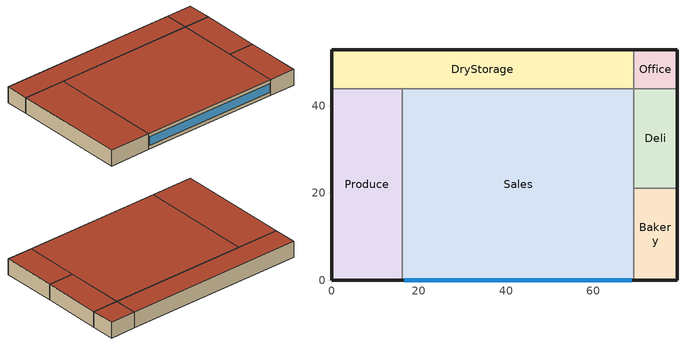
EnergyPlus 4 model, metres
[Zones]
Bakery
 floor ground (GROUND_FLOOR): 79.19,21.12 79.19,0 69.29,0 69.29,21.12 z0
 wall outside (EXT_WALL): 69.29,0 79.19,0 79.19,21.12 z0:6.1
 wall to Sales (ADJ_WALL): 69.29,21.12 69.29,0 z0:6.1
 wall to Deli (ADJ_WALL): 79.19,21.12 69.29,21.12 z0:6.1
 roof outside (EXT_ROOF): 69.29,21.12 69.29,0 79.19,0 79.19,21.12 z6.1
Deli
 floor ground (GROUND_FLOOR): 79.19,43.82 79.19,21.12 69.29,21.12 69.29,43.82 z0
 wall outside (EXT_WALL): 79.19,21.12 79.19,43.82 z0:6.1
 wall to Bakery (ADJ_WALL): 69.29,21.12 79.19,21.12 z0:6.1
 wall to Sales (ADJ_WALL): 69.29,43.82 69.29,21.12 z0:6.1
 wall to Office (ADJ_WALL): 79.19,43.82 69.29,43.82 z0:6.1
 roof outside (EXT_ROOF): 69.29,43.82 69.29,21.12 79.19,21.12 79.19,43.82 z6.1
Sales
 floor ground (GROUND_FLOOR): 69.29,43.82 69.29,0 16.23,0 16.23,43.82 z0
 wall outside (EXT_WALL): 16.23,0 69.29,0 z0:6.1
 wall to Bakery (ADJ_WALL): 69.29,0 69.29,21.12 z0:6.1
 wall to Deli (ADJ_WALL): 69.29,21.12 69.29,43.82 z0:6.1
 wall to DryStorage (ADJ_WALL): 69.29,43.82 16.23,43.82 z0:6.1
 wall to Produce (ADJ_WALL): 16.23,43.82 16.23,0 z0:6.1
 window (EXT_WINDOW1): 16.72,0 68.81,0 z1.37:4.73
 roof outside (EXT_ROOF): 16.23,43.82 16.23,0 69.29,0 69.29,43.82 z6.1
Office
 floor ground (GROUND_FLOOR): 79.19,52.79 79.19,43.82 69.29,43.82 69.29,52.79 z0
 wall outside (EXT_WALL): 79.19,43.82 79.19,52.79 69.29,52.79 z0:6.1
 wall to DryStorage (ADJ_WALL): 69.29,52.79 69.29,43.82 z0:6.1
 wall to Deli (ADJ_WALL): 69.29,43.82 79.19,43.82 z0:6.1
 roof outside (EXT_ROOF): 69.29,52.79 69.29,43.82 79.19,43.82 79.19,52.79 z6.1
Produce
 floor ground (GROUND_FLOOR): 16.23,43.82 16.23,0 0,0 0,43.82 z0
 wall outside (EXT_WALL): 0,43.82 0,0 16.23,0 z0:6.1
 wall to DryStorage (ADJ_WALL): 16.23,43.82 0,43.82 z0:6.1
 wall to Sales (ADJ_WALL): 16.23,0 16.23,43.82 z0:6.1
 roof outside (EXT_ROOF): 0,43.82 0,0 16.23,0 16.23,43.82 z6.1
DryStorage
 floor ground (GROUND_FLOOR): 69.29,52.79 69.29,43.82 0,43.82 0,52.79 z0
 wall outside (EXT_WALL): 69.29,52.79 0,52.79 0,43.82 z0:6.1
 wall to Office (ADJ_WALL): 69.29,43.82 69.29,52.79 z0:6.1
 wall to Produce (ADJ_WALL): 0,43.82 16.23,43.82 z0:6.1
 wall to Sales (ADJ_WALL): 16.23,43.82 69.29,43.82 z0:6.1
 roof outside (EXT_ROOF): 0,52.79 0,43.82 69.29,43.82 69.29,52.79 z6.1
[Building]
TRNSYS17: North Axis {deg}=0; Terrain=City; Loads Convergence Tolerance Value=0; Temperature Convergence Tolerance Value {deltaC}=0; Solar Distribution=FullInteriorAndExterior; Maximum Number of Warmup Days=0
[Site:Location]
LocationName=not used; Latitude {deg}=0; Longitude {deg}=0; TimeZone {hr}=0; Elevation {m}=0
[Construction]
GROUND_FLOOR; EXT_WALL; EXT_ROOF; ADJ_WALL; EXT_WINDOW1: 
[SurfaceProperty:OtherSideCoefficients]
BOUNDARY=IDENTICAL; BOUNDARY=INPUT 1*TBOUNDARY; BOUNDARY=INPUT 1*TGROUND; BOUNDARY=20; BOUNDARY=15
[Zone] Type=1; Multiplier=1; Part of Total Floor Area=Yes
Bakery; Deli; Sales; Office; Produce; DryStorage
